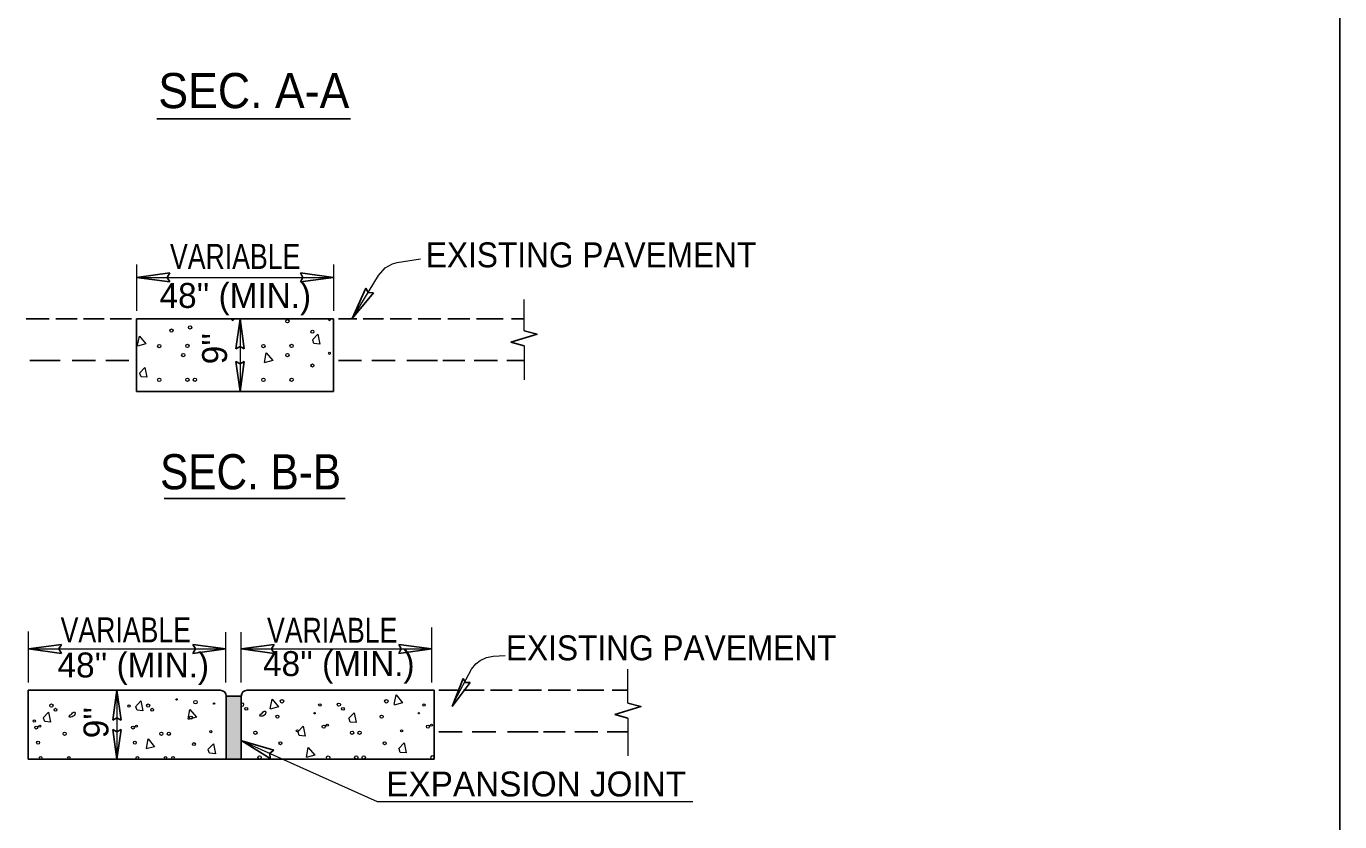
# Model space of a CAD drawing. Extents: x 68 to 441, y -138 to 136.
# Drawn here: x 258.8 to 326.5, y -2.9 to 38.1 of the extents above; entities that cross this region are included whole.
import ezdxf
from ezdxf.enums import TextEntityAlignment as Align

# ---------------------------------------------------------------- set-up
doc = ezdxf.new("R2010")
doc.units = 0
doc.header["$LTSCALE"] = 0.51
doc.layers.add('1', color=7, linetype='Continuous', lineweight=13)

msp = doc.modelspace()

# ---------------------------------------------------------------- hatches: boundary and pattern name
at = {"layer": '1'}
msp.add_hatch(color=256, dxfattribs=at).paths.add_polyline_path([(269.1452, 3.5757), (269.9207, 3.5752), (269.921, 0.3205), (269.1452, 0.3207)])

# ---------------------------------------------------------------- linework, layer by layer
at = {"layer": '1', "lineweight": 25}
for p, q in [((326.5475, 84.6188), (326.5472, -120.384)), ((265.5653, 33.337), (275.5626, 33.337)), ((264.5311, 25.1587), (266.2341, 25.3927)), ((264.5311, 25.1587), (266.2341, 24.9247)), ((274.6749, 25.1582), (272.9719, 25.3923)), ((274.6749, 25.1582), (272.9719, 24.9243)), ((275.6446, 23.0407), (276.3415, 24.6121)), ((275.6446, 23.0407), (276.7395, 24.3658)), ((260.0143, 23.0175), (258.8409, 23.0175)), ((261.4687, 23.0173), (260.3614, 23.0173)), ((262.8571, 23.0175), (261.7992, 23.0173)), ((264.2587, 23.0175), (263.1712, 23.0173)), ((269.8613, 23.0173), (269.6508, 21.4846)), ((269.8613, 23.0173), (270.0719, 21.4846)), ((274.9298, 23.0173), (275.8883, 23.0173)), ((276.2024, 23.0173), (277.2601, 23.0173)), ((277.5906, 23.0173), (278.6978, 23.0173)), ((279.0452, 23.0173), (280.2186, 23.0173)), ((280.5657, 23.0173), (281.7058, 23.0173)), ((282.053, 23.0173), (283.4245, 23.0173)), ((283.8544, 23.0173), (284.5077, 23.0173)), ((284.5077, 21.6317), (283.8229, 21.8144)), ((260.593, 20.8742), (259.0229, 20.874)), ((262.4108, 20.8742), (261.2042, 20.8742)), ((264.1297, 20.8742), (262.9396, 20.874)), ((269.8613, 19.2838), (269.6508, 20.8165)), ((269.8613, 19.2838), (270.0719, 20.8165)), ((274.9296, 20.874), (276.1199, 20.874)), ((276.6488, 20.8742), (277.8553, 20.8742)), ((278.4665, 20.874), (280.0366, 20.874)), ((280.3175, 20.874), (281.4413, 20.874)), ((281.9372, 20.874), (283.127, 20.8737)), ((283.6064, 20.874), (284.466, 20.8737)), ((265.9444, 13.7691), (275.2747, 13.7688)), ((258.9514, 6.0082), (260.6544, 6.2422)), ((269.1286, 6.0084), (267.4256, 6.2424)), ((269.9174, 6.0084), (271.6204, 6.2424)), ((279.7421, 6.0087), (278.0391, 6.2427)), ((258.9514, 6.0082), (260.6544, 5.7742)), ((269.1286, 6.0084), (267.4256, 5.7744)), ((269.9174, 6.0084), (271.6204, 5.7744)), ((279.7421, 6.0087), (278.0391, 5.7747)), ((280.7923, 3.0412), (281.3536, 4.4828)), ((280.7923, 3.0412), (281.7216, 4.278)), ((258.9343, 3.8777), (258.9343, 0.3207)), ((258.9343, 3.8777), (268.8435, 3.8773)), ((263.515, 3.8775), (263.3042, 2.3448)), ((263.515, 3.8775), (263.7255, 2.3448)), ((269.1452, 3.5757), (269.1452, 0.3207)), ((269.9207, 3.5752), (269.921, 0.3205)), ((270.2231, 3.8775), (279.8589, 3.8773)), ((279.8589, 3.8773), (279.8589, 0.3205)), ((280.1138, 3.8773), (281.0723, 3.8773)), ((281.3865, 3.8773), (282.4441, 3.8773)), ((282.7746, 3.8773), (283.8818, 3.8773)), ((284.2289, 3.8773), (285.4023, 3.8775)), ((285.7494, 3.8773), (286.8899, 3.8773)), ((287.237, 3.8773), (288.6085, 3.8773)), ((289.0384, 3.8773), (289.8582, 3.8773)), ((289.8582, 2.4395), (289.1733, 2.6222)), ((263.5147, 0.3207), (263.3042, 1.8534)), ((263.5147, 0.3207), (263.7255, 1.8534)), ((280.1136, 1.734), (281.3037, 1.734)), ((281.8325, 1.7342), (283.0393, 1.7342)), ((283.6505, 1.734), (285.2206, 1.734)), ((285.5015, 1.734), (286.6253, 1.734)), ((287.1212, 1.734), (288.311, 1.7337)), ((288.7905, 1.734), (289.8582, 1.7337)), ((269.958, 1.2797), (271.6068, 0.7937)), ((269.958, 1.2797), (271.4147, 0.3669)), ((258.9343, 0.3207), (279.8589, 0.3205))]:
    msp.add_line(p, q, dxfattribs=at)
at = {"layer": '1'}
for p, q in [((264.5313, 25.8268), (264.5313, 23.4424)), ((274.6749, 25.8262), (274.6749, 23.4419)), ((264.5311, 25.1587), (274.6749, 25.1582)), ((284.5077, 22.4084), (284.5077, 24.0281)), ((269.8613, 23.0173), (269.8613, 19.2838)), ((284.5077, 21.6317), (284.5077, 19.8836)), ((258.9512, 4.2722), (258.9512, 6.9014)), ((269.1284, 4.2722), (269.1287, 6.8682)), ((269.9172, 4.2722), (269.9175, 6.8682)), ((279.7423, 4.2727), (279.7421, 7.1163)), ((258.9514, 6.0082), (269.1286, 6.0084)), ((269.9174, 6.0084), (279.7421, 6.0087)), ((289.8582, 3.2163), (289.8582, 4.9636)), ((263.515, 3.8775), (263.5147, 0.3207)), ((289.8582, 2.4395), (289.8582, 0.5002))]:
    msp.add_line(p, q, dxfattribs=at)
for points in [[(275.7947, 23.2753), (277.0035, 25.2517), (277.3422, 25.652), (277.7117, 25.8676), (277.9581, 25.9292), (279.1592, 26.1139)], [(264.5789, 21.643), (264.6731, 22.1378), (265.0031, 21.7373), (264.5671, 21.6193)], [(273.5891, 21.9349), (273.8717, 22.2292), (273.9777, 21.7227), (273.6713, 21.7464), (273.6127, 21.9231)], [(271.1193, 20.7797), (271.2135, 21.2745), (271.5433, 20.874), (271.1075, 20.756)], [(264.6731, 20.2224), (264.9557, 20.5166), (265.0619, 20.0102), (264.7557, 20.0336), (264.6968, 20.2103)], [(280.9221, 3.31), (281.7998, 4.9576), (282.0153, 5.2348), (282.2462, 5.4195), (282.5696, 5.5735), (282.9083, 5.6351), (283.5242, 5.6658)], [(271.4174, 2.9271), (271.5115, 3.4219), (271.8415, 3.0214), (271.4056, 2.9034)], [(277.8131, 3.142), (277.9072, 3.6368), (278.2372, 3.2364), (277.8012, 3.1183)], [(259.707, 2.4536), (259.9897, 2.7478), (260.0954, 2.2414), (259.7893, 2.2651), (259.7304, 2.4418)], [(261.3313, 2.5717), (261.2607, 2.5362), (261.2017, 2.5009), (261.1427, 2.4891), (261.0838, 2.4891), (261.0486, 2.548), (261.0841, 2.6069), (261.1427, 2.619), (261.1901, 2.6661), (261.2253, 2.7128), (261.2723, 2.7483), (261.3313, 2.7483), (261.3549, 2.6892), (261.3431, 2.6306)], [(264.4669, 3.0322), (264.7496, 3.3268), (264.8556, 2.8201), (264.5492, 2.844), (264.4906, 3.0207)], [(267.1866, 2.398), (267.2807, 2.8928), (267.6107, 2.4924), (267.1748, 2.3743)], [(271.1644, 2.6212), (271.0939, 2.5857), (271.0351, 2.5505), (270.9762, 2.5387), (270.9172, 2.5387), (270.882, 2.5976), (270.9172, 2.6565), (270.9762, 2.6686), (271.0233, 2.7157), (271.0587, 2.7624), (271.1058, 2.7979), (271.1647, 2.7979), (271.1883, 2.7388), (271.1765, 2.6802)], [(275.4572, 2.4207), (275.7398, 2.7149), (275.8455, 2.2085), (275.5395, 2.2322), (275.4806, 2.4088)], [(261.3441, 2.6283), (261.33, 2.5729), (261.3282, 2.5714)], [(271.1775, 2.6779), (271.1632, 2.6225), (271.1614, 2.621)], [(265.0335, 0.8742), (265.1277, 1.3691), (265.4576, 0.9686), (265.0217, 0.8506)], [(272.8294, 1.7262), (273.1121, 2.0207), (273.218, 1.514), (272.9117, 1.5379), (272.8531, 1.7144)], [(268.2019, 0.8168), (268.4846, 1.1111), (268.5902, 0.6047), (268.2842, 0.6283), (268.2253, 0.805)], [(269.958, 1.2797), (276.9327, -1.8618), (293.203, -1.8622)], [(273.285, 0.4302), (273.3792, 0.9251), (273.7088, 0.5246), (273.2732, 0.4066)], [(278.0351, 0.8664), (278.3177, 1.1607), (278.4237, 0.6542), (278.1177, 0.6779), (278.0587, 0.8546)]]:
    msp.add_lwpolyline(points, dxfattribs=at)
at = {"layer": '1', "lineweight": 25}
for points in [[(266.2341, 25.3927), (266.1023, 25.1562), (266.2341, 24.9247)], [(272.9719, 24.9243), (273.1037, 25.1608), (272.9719, 25.3923)], [(276.3415, 24.6121), (276.4733, 24.3757), (276.7395, 24.3658)], [(284.5077, 22.4084), (285.1712, 22.2314), (283.8229, 21.8144)], [(270.0719, 21.4846), (269.8592, 21.6032), (269.6508, 21.4846)], [(269.6508, 20.8165), (269.8635, 20.6979), (270.0719, 20.8165)], [(260.6544, 6.2422), (260.5227, 6.0057), (260.6544, 5.7742)], [(267.4256, 5.7744), (267.5573, 6.0108), (267.4256, 6.2424)], [(271.6204, 6.2424), (271.4887, 6.006), (271.6204, 5.7744)], [(278.0391, 5.7747), (278.1708, 6.0111), (278.0391, 6.2427)], [(281.3536, 4.4828), (281.4818, 4.2757), (281.7216, 4.278)], [(289.8582, 3.2163), (290.5217, 3.0393), (289.1733, 2.6222)], [(263.7255, 2.3448), (263.5127, 2.4634), (263.3042, 2.3448)], [(263.3042, 1.8534), (263.517, 1.7348), (263.7255, 1.8534)], [(271.6068, 0.7937), (271.3896, 0.6322), (271.4147, 0.3669)]]:
    msp.add_lwpolyline(points, dxfattribs=at)
for points in [[(264.5313, 19.2838), (274.6749, 19.2838), (274.6749, 23.0173), (264.5313, 23.0175)], [(269.1452, 3.5757), (269.9207, 3.5752), (269.921, 0.3205), (269.1452, 0.3207)]]:
    msp.add_lwpolyline(points, close=True, dxfattribs=at)
at = {"layer": '1'}
for centre, radius in [((266.3271, 22.4217), 0.0833), ((267.2863, 22.5813), 0.0833), ((272.3036, 22.9), 0.0833), ((273.5941, 22.3623), 0.0777), ((265.6957, 21.6216), 0.0882), ((267.1474, 21.6272), 0.0872), ((271.0671, 21.6216), 0.0882), ((272.5188, 21.6272), 0.0872), ((266.9322, 21.1564), 0.0833), ((272.3036, 21.1564), 0.0833), ((273.5941, 20.6188), 0.0777), ((265.6957, 19.878), 0.0882), ((267.1474, 19.8837), 0.0872), ((267.5333, 19.8837), 0.0872), ((271.0671, 19.878), 0.0882), ((272.5188, 19.8837), 0.0872), ((266.5865, 3.4071), 0.0359), ((272.0269, 3.311), 0.0903), ((277.3983, 3.311), 0.0903), ((260.1386, 3.0885), 0.0829), ((260.3477, 2.8741), 0.0727), ((264.141, 3.0644), 0.0609), ((265.1241, 3.0885), 0.0829), ((265.3333, 2.8741), 0.0727), ((267.565, 3.2614), 0.0903), ((268.5254, 3.1951), 0.0359), ((270.1811, 2.9237), 0.0727), ((273.7055, 2.6907), 0.0359), ((273.9743, 3.114), 0.0609), ((274.9575, 3.1381), 0.0829), ((275.1666, 2.9237), 0.0727), ((279.0769, 2.6907), 0.0359), ((279.3457, 3.114), 0.0609), ((259.2544, 2.2873), 0.0609), ((259.5409, 2.0257), 0.0553), ((264.5265, 2.0257), 0.0553), ((267.326, 2.4678), 0.0779), ((271.7879, 2.5174), 0.0779), ((274.1714, 2.0036), 0.0765), ((274.3598, 2.0753), 0.0553), ((277.1593, 2.5174), 0.0779), ((279.5428, 2.0036), 0.0765), ((279.7312, 2.0753), 0.0553), ((259.3525, 1.954), 0.0765), ((260.8193, 1.6376), 0.0833), ((264.3381, 1.954), 0.0765), ((265.8049, 1.6376), 0.0833), ((266.1907, 1.6376), 0.0833), ((268.3533, 1.7392), 0.0566), ((270.6526, 1.6872), 0.0833), ((272.8153, 1.7888), 0.0566), ((275.6382, 1.6872), 0.0833), ((276.024, 1.6872), 0.0833), ((278.1867, 1.7888), 0.0566), ((259.4515, 1.177), 0.0765), ((264.4371, 1.177), 0.0765), ((267.4812, 1.1), 0.0777), ((271.9431, 1.1496), 0.0777), ((277.3145, 1.1496), 0.0777), ((270.8678, 0.4145), 0.0872), ((274.4017, 0.4088), 0.0882), ((275.8534, 0.4145), 0.0872), ((276.2393, 0.4145), 0.0872)]:
    msp.add_circle(centre, radius, dxfattribs=at)
for centre, radius, start, end in [((269.4807, 23.0015), 0.0566, 163.74236, 16.25632), ((274.4662, 23.0015), 0.0566, 163.80412, 16.19456), ((274.4662, 21.258), 0.0566, 120.61462, 59.3854), ((269.9719, 3.1381), 0.0829, 232.02298, 127.98038), ((259.5828, 0.3592), 0.0882, 334.15087, 205.84765), ((261.0345, 0.3649), 0.0872, 329.61293, 210.3856), ((264.5684, 0.3592), 0.0882, 334.10379, 205.89474), ((266.0201, 0.3649), 0.0872, 329.56327, 210.43525), ((266.4059, 0.3649), 0.0872, 329.55943, 210.43909), ((279.7731, 0.4088), 0.0882, 13.43941, 346.56169)]:
    msp.add_arc(centre, radius, start, end, dxfattribs=at)
at = {"layer": '1', "lineweight": 25}
for centre, start, end in [((268.8434, 3.5754), 0.04836, 89.98421), ((270.223, 3.5754), 90.00954, 180.00274)]:
    msp.add_arc(centre, 0.302, start, end, dxfattribs=at)

# ---------------------------------------------------------------- texts
at = {"layer": '1'}
for s, height, width, p in [('SEC. A-A', 1.812, 0.95, (270.5715, 33.8839)), ('VARIABLE', 1.284, 0.8, (269.6099, 25.5969)), ('EXISTING PAVEMENT', 1.284, 0.95, (287.9566, 25.6806)), ('SEC. B-B', 1.812, 0.9, (270.4049, 14.2357)), ('VARIABLE', 1.284, 0.8, (263.971, 6.3509)), ('VARIABLE', 1.284, 0.8, (274.6117, 6.3288)), ('EXISTING PAVEMENT', 1.284, 0.95, (292.0875, 5.4222))]:
    msp.add_text(s, height=height, dxfattribs=dict(at, width=width)).set_placement(p, align=Align.CENTER)
for s, p in [("48'' (MIN.)", (269.6181, 23.5871)), ("48'' (MIN.)", (264.3589, 4.5402)), ("48'' (MIN.)", (274.9527, 4.6099)), ('EXPANSION JOINT', (285.1266, -1.5945))]:
    msp.add_text(s, height=1.284, dxfattribs=at).set_placement(p, align=Align.CENTER)
for p in [(269.1883, 21.4868), (263.0757, 2.209)]:
    msp.add_text("9''", height=1.284, rotation=90, dxfattribs=at).set_placement(p, align=Align.CENTER)

doc.saveas('drawing.dxf')
